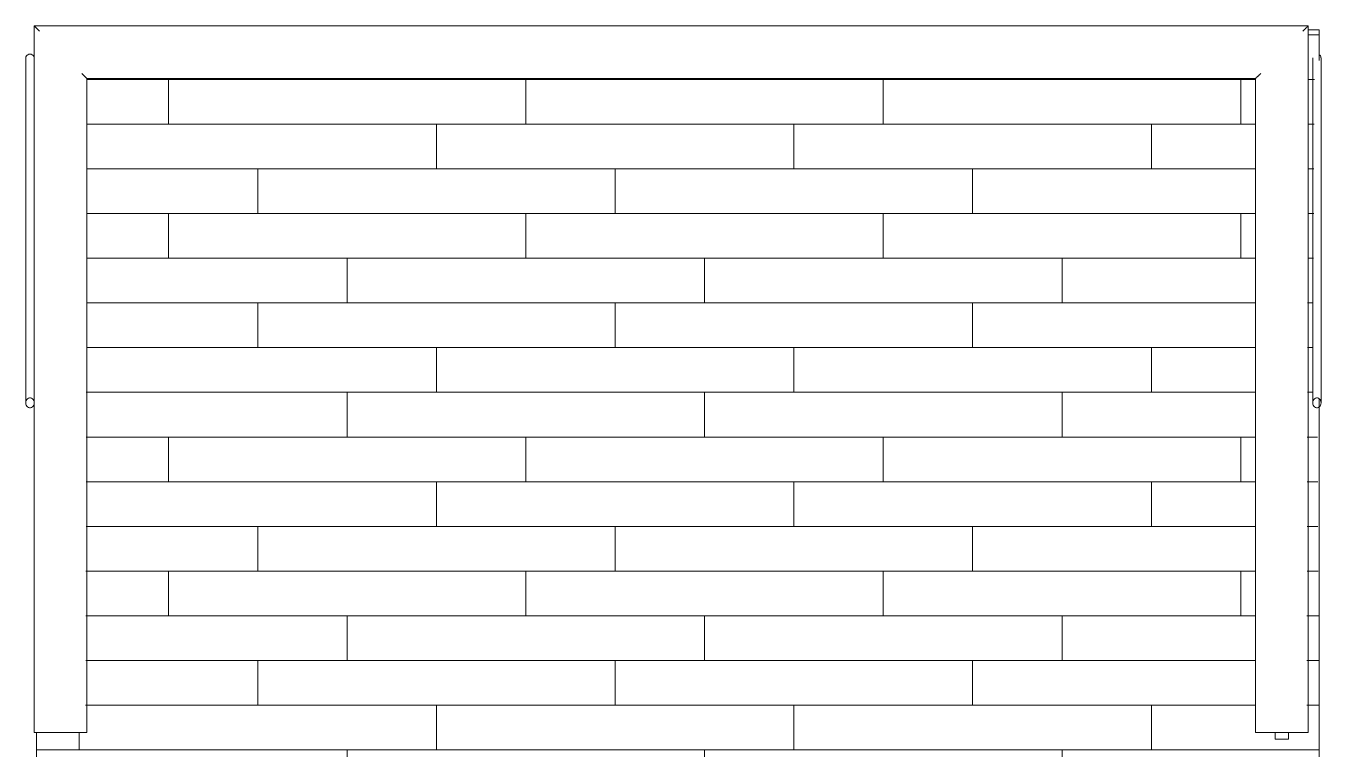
# Model space of a CAD drawing. Header units: metres. Extents: x -104 to 1975, y 9767 to 12269.
# Drawn here: x 1554.1 to 1670, y 10852.3 to 10917 of the extents above; entities that cross this region are included whole.
import ezdxf

# ---------------------------------------------------------------- set-up
doc = ezdxf.new("R2010")
doc.units = ezdxf.units.M
for name, color, linetype, lineweight in [('0-2', 7, 'Continuous', 9), ('A-FLOR-1', 7, 'Continuous', 9), ('A-FLOR-HRAL-1', 7, 'Continuous', 9), ('A-FLOR-PATT-1', 252, 'Continuous', 9), ('S-BEAM-1', 7, 'Continuous', 9)]:
    doc.layers.add(name, color=color, linetype=linetype, lineweight=lineweight)

# ---------------------------------------------------------------- blocks, each defined once
blk = doc.blocks.new('Railing - Baluster_01-2700443-KEY PLAN - 2ND FLOOR')
at = {"layer": 'A-FLOR-HRAL-1'}
for p, q in [((-0.59, 1.18), (0.59, 1.18)), ((-0.59, 0.59), (-0.59, 1.18)), ((0.59, 1.18), (0.59, 0.59))]:
    blk.add_line(p, q, dxfattribs=at)
blk = doc.blocks.new('Railing - Railing-3287044-KEY PLAN - 2ND FLOOR')
at = {"layer": 'A-FLOR-HRAL-1'}
for p, q in [((-2216.67, 10917), (-2330.72, 10917)), ((-2330.72, 10917), (-2330.72, 10887.59)), ((-2216.67, 10853.75), (-2216.67, 10917)), ((-2326, 10912.28), (-2221.4, 10912.28)), ((-2326, 10853.75), (-2326, 10912.28)), ((-2221.4, 10912.28), (-2221.4, 10853.75)), ((-2330.72, 10883.26), (-2330.72, 10853.75)), ((-2330.25, 10853.75), (-2330.72, 10853.75)), ((-2326.47, 10853.75), (-2330.25, 10853.75)), ((-2326, 10853.75), (-2326.47, 10853.75)), ((-2220.92, 10853.75), (-2221.4, 10853.75)), ((-2217.14, 10853.75), (-2220.92, 10853.75)), ((-2216.67, 10853.75), (-2217.14, 10853.75))]:
    blk.add_line(p, q, dxfattribs=at)
for points, knots in [([(-2330.72, 10917), (-2330.72, 10917), (-2330.71, 10916.99), (-2330.69, 10916.97), (-2330.66, 10916.94), (-2330.63, 10916.91), (-2330.6, 10916.88), (-2330.57, 10916.86), (-2330.54, 10916.82), (-2330.49, 10916.77), (-2330.46, 10916.74), (-2330.42, 10916.7), (-2330.35, 10916.63), (-2330.29, 10916.57), (-2330.25, 10916.53)], [0, 0, 0, 0, 0.166667, 0.25, 0.333333, 0.416667, 0.458333, 0.5, 0.583333, 0.666667, 0.708333, 0.75, 0.833333, 1, 1, 1, 1]), ([(-2216.67, 10917), (-2216.67, 10917), (-2216.68, 10916.99), (-2216.71, 10916.97), (-2216.73, 10916.94), (-2216.76, 10916.91), (-2216.79, 10916.88), (-2216.82, 10916.86), (-2216.85, 10916.82), (-2216.9, 10916.77), (-2216.93, 10916.74), (-2216.97, 10916.7), (-2217.04, 10916.63), (-2217.1, 10916.57), (-2217.14, 10916.53)], [0, 0, 0, 0, 0.166667, 0.25, 0.333333, 0.416667, 0.458333, 0.5, 0.583333, 0.666667, 0.708333, 0.75, 0.833333, 1, 1, 1, 1]), ([(-2326.47, 10912.75), (-2326.43, 10912.71), (-2326.37, 10912.65), (-2326.29, 10912.57), (-2326.24, 10912.52), (-2326.21, 10912.49), (-2326.17, 10912.45), (-2326.14, 10912.42), (-2326.11, 10912.39), (-2326.09, 10912.37), (-2326.06, 10912.34), (-2326.03, 10912.31), (-2326, 10912.29), (-2326, 10912.28), (-2326, 10912.28)], [0, 0, 0, 0, 0.166667, 0.25, 0.333333, 0.375, 0.416667, 0.5, 0.541667, 0.583333, 0.666667, 0.75, 0.833333, 1, 1, 1, 1]), ([(-2220.92, 10912.75), (-2220.96, 10912.71), (-2221.03, 10912.65), (-2221.1, 10912.57), (-2221.15, 10912.52), (-2221.19, 10912.49), (-2221.22, 10912.45), (-2221.25, 10912.42), (-2221.28, 10912.39), (-2221.3, 10912.37), (-2221.33, 10912.34), (-2221.36, 10912.31), (-2221.39, 10912.29), (-2221.4, 10912.28), (-2221.4, 10912.28)], [0, 0, 0, 0, 0.166667, 0.25, 0.333333, 0.375, 0.416667, 0.5, 0.541667, 0.583333, 0.666667, 0.75, 0.833333, 1, 1, 1, 1])]:
    blk.add_open_spline(points, degree=3, knots=knots, dxfattribs=at)
at = {"rotation": 180}
blk.add_blockref('Railing - Baluster_01-2700443-KEY PLAN - 2ND FLOOR', (-2219.03, 10854.34), dxfattribs=at)
blk = doc.blocks.new('Walls 20 - Walls 1-3286989-KEY PLAN - 2ND FLOOR')
at = {"layer": 'S-BEAM-1'}
for p, q in [((-2216.27, 10914.15), (-2216.27, 10883.26)), ((-2215.52, 10883.26), (-2215.52, 10914.15))]:
    blk.add_line(p, q, dxfattribs=at)
at = {"layer": 'S-BEAM-1', "flags": 128}
for points in [[(-2215.52, 10883.26), (-2215.53, 10883.36), (-2215.56, 10883.46), (-2215.61, 10883.55), (-2215.68, 10883.62), (-2215.76, 10883.67), (-2215.85, 10883.7), (-2215.94, 10883.7), (-2216.03, 10883.67), (-2216.11, 10883.62), (-2216.18, 10883.55), (-2216.23, 10883.46), (-2216.26, 10883.36), (-2216.27, 10883.26)], [(-2216.27, 10883.26), (-2216.26, 10883.15), (-2216.23, 10883.05), (-2216.18, 10882.97), (-2216.11, 10882.9), (-2216.03, 10882.85), (-2215.94, 10882.82), (-2215.85, 10882.82), (-2215.76, 10882.85), (-2215.68, 10882.9), (-2215.61, 10882.97), (-2215.56, 10883.05), (-2215.53, 10883.15), (-2215.52, 10883.26)]]:
    blk.add_lwpolyline(points, dxfattribs=at)
at = {"layer": 'S-BEAM-1'}
blk.add_ellipse((-2215.9, 10914.15), major_axis=(0.375, 0), ratio=0.850805, start_param=0, end_param=1.047198, dxfattribs=at)
blk = doc.blocks.new('Walls 21 - Walls 1-3286998-KEY PLAN - 2ND FLOOR')
at = {"layer": 'S-BEAM-1'}
for p, q in [((-2331.47, 10914.15), (-2331.47, 10883.26)), ((-2330.72, 10883.26), (-2330.72, 10888.55))]:
    blk.add_line(p, q, dxfattribs=at)
at = {"layer": 'S-BEAM-1', "flags": 128}
for points in [[(-2330.72, 10883.26), (-2330.73, 10883.36), (-2330.76, 10883.46), (-2330.81, 10883.55), (-2330.88, 10883.62), (-2330.96, 10883.67), (-2331.05, 10883.7), (-2331.14, 10883.7), (-2331.23, 10883.67), (-2331.31, 10883.62), (-2331.38, 10883.55), (-2331.43, 10883.46), (-2331.46, 10883.36), (-2331.47, 10883.26)], [(-2331.47, 10883.26), (-2331.46, 10883.15), (-2331.43, 10883.05), (-2331.38, 10882.97), (-2331.31, 10882.9), (-2331.23, 10882.85), (-2331.14, 10882.82), (-2331.05, 10882.82), (-2330.96, 10882.85), (-2330.88, 10882.9), (-2330.81, 10882.97), (-2330.76, 10883.05), (-2330.73, 10883.15), (-2330.72, 10883.26)]]:
    blk.add_lwpolyline(points, dxfattribs=at)
at = {"layer": 'S-BEAM-1'}
blk.add_ellipse((-2331.1, 10914.15), major_axis=(0.375, 0), ratio=0.850805, start_param=0, end_param=3.141593, dxfattribs=at)

msp = doc.modelspace()

# ---------------------------------------------------------------- hatches: boundary and pattern name
at = {"layer": 'A-FLOR-PATT-1'}
h = msp.add_hatch(dxfattribs=at)
h.set_pattern_fill('FP_13', color=256, style=0, pattern_type=2)
h.set_pattern_definition([(180, (1038.8438, 9956.202), (-5e-16, -4), []), (270, (1038.844, 9956.202), (8, -8), [4, -28]), (270, (1022.844, 9952.202), (8, -8), [4, -28])])
h.paths.add_polyline_path([(1559.21, 10850.89), (1669.86, 10850.95), (1669.71, 10883.7), (1669.39, 10883.55), (1669.29, 10883.26), (1669.46, 10913.88), (1669.77, 10913.95), (1669.86, 10914.09), (1669.86, 10916.64), (1668.89, 10916.53), (1668.75, 10853.75), (1667.12, 10853.75), (1667, 10853.16), (1665.94, 10853.16), (1665.94, 10853.75), (1664.17, 10853.75), (1664.17, 10912.28), (1559.57, 10912.28), (1559.43, 10853.75), (1555.03, 10853.75), (1555.19, 10850.89), (1559.1, 10850.89)], flags=0)

# ---------------------------------------------------------------- linework, layer by layer
at = {"layer": 'A-FLOR-1'}
for p, q in [((1669.86, 10916.64), (1668.88, 10916.64)), ((1669.86, 10913.9), (1669.86, 10916.64)), ((1669.86, 10850.86), (1669.86, 10883.64)), ((1555.03, 10853.75), (1555.03, 10850.89))]:
    msp.add_line(p, q, dxfattribs=at)

# ---------------------------------------------------------------- block references
at = {"layer": '0-2'}
for name in ['Railing - Railing-3287044-KEY PLAN - 2ND FLOOR', 'Walls 21 - Walls 1-3286998-KEY PLAN - 2ND FLOOR', 'Walls 20 - Walls 1-3286989-KEY PLAN - 2ND FLOOR']:
    msp.add_blockref(name, (3885.56, 0), dxfattribs=at)

doc.saveas('drawing.dxf')
